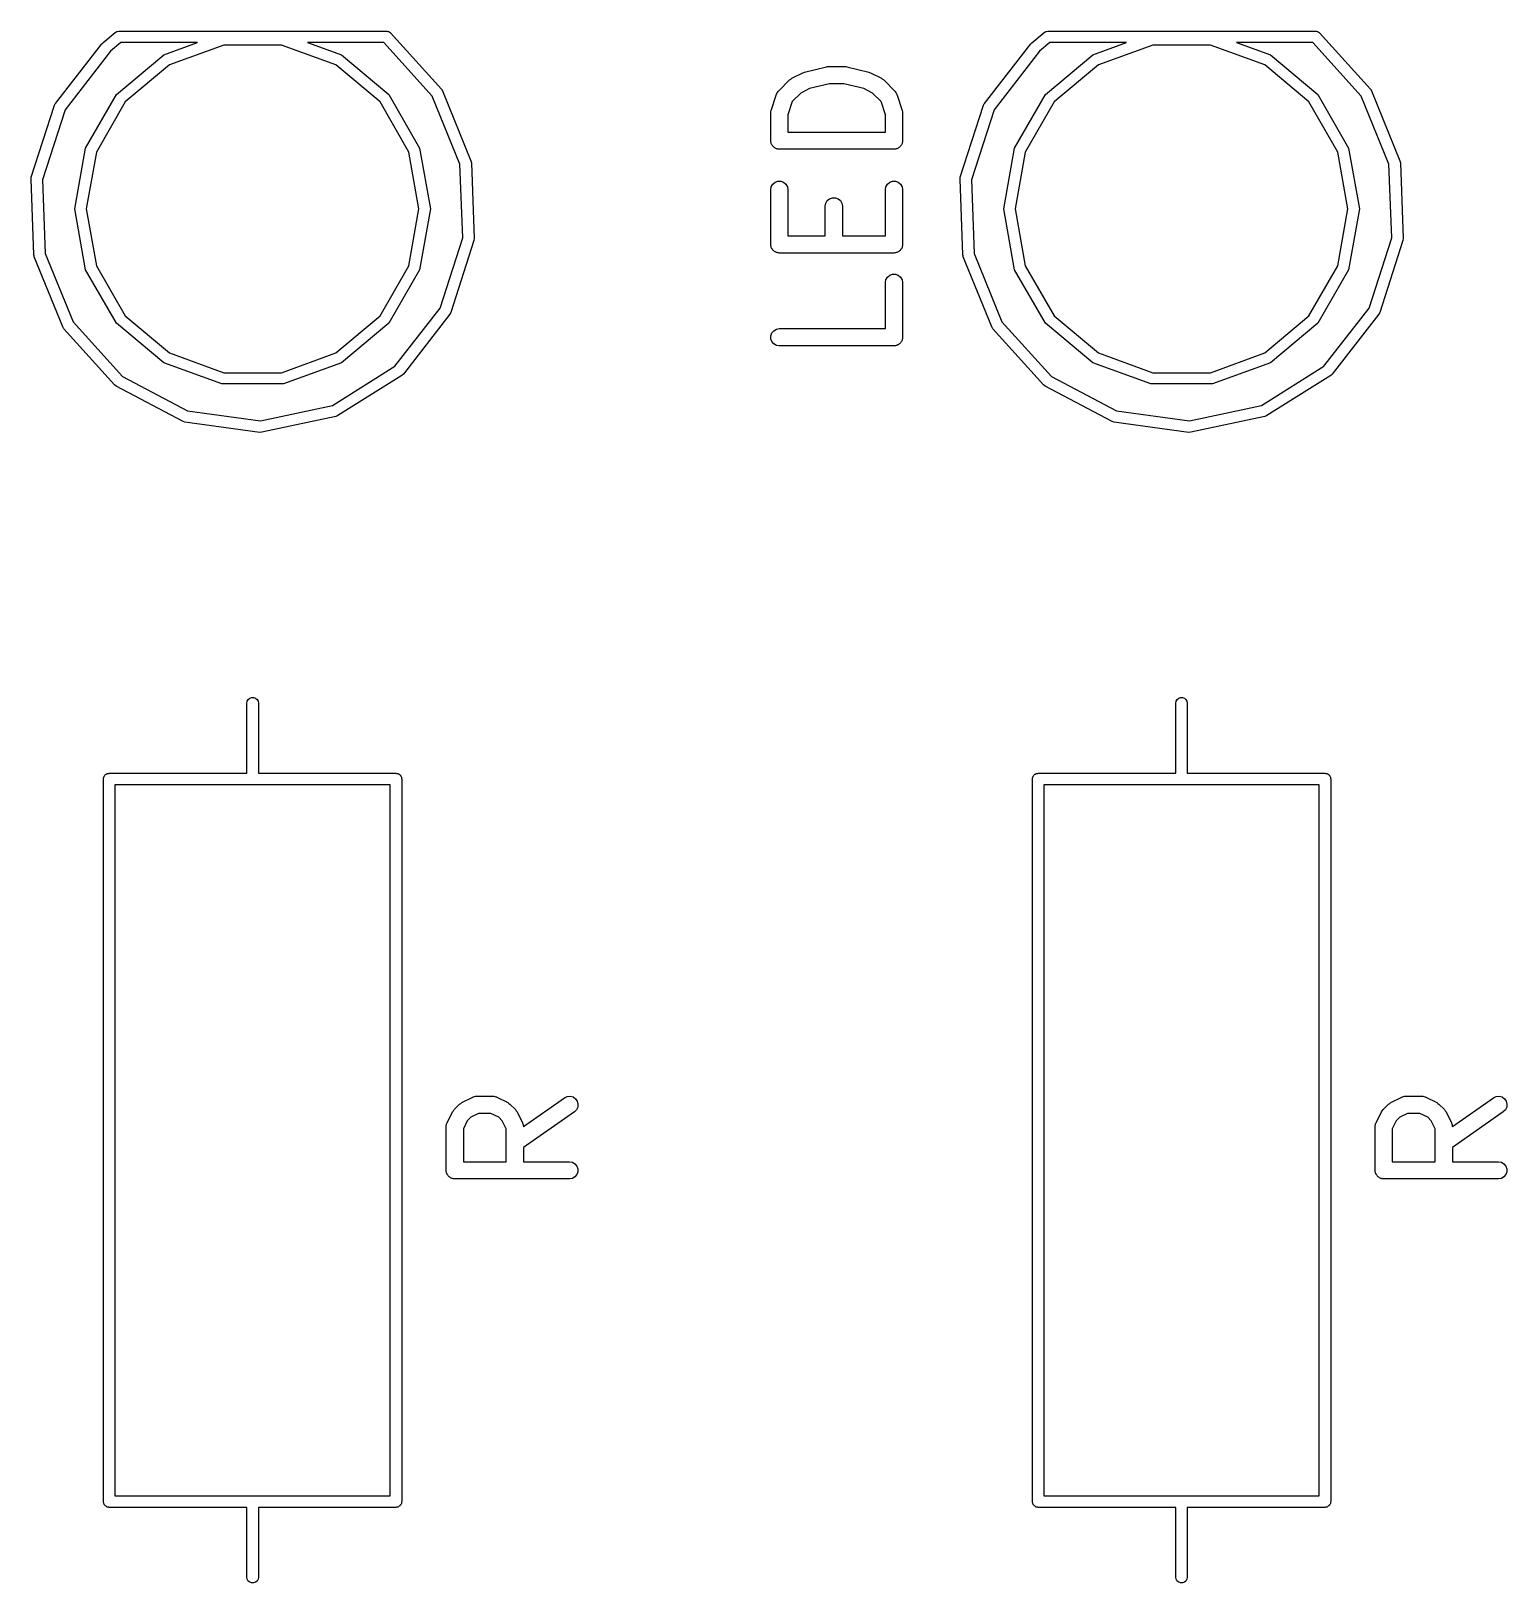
# Model space of a CAD drawing. Extents: x 39 to 139, y -131 to -25.
# Drawn here: x 50.27 to 63.14, y -38.05 to -24.52 of the extents above; entities that cross this region are included whole.
import ezdxf

# ---------------------------------------------------------------- set-up
doc = ezdxf.new("R2010")
doc.units = 0
doc.header["$MEASUREMENT"] = 0
doc.layers.add('BLACK', color=7, linetype='CONTINUOUS')

msp = doc.modelspace()

# ---------------------------------------------------------------- linework, layer by layer
at = {"layer": 'Black'}
for p, q in [((50.8898, -24.6268), (50.8932, -24.6227)), ((50.8932, -24.6227), (51.0015, -24.5318)), ((51.0521, -24.62), (50.9615, -24.6959)), ((51.0015, -24.5318), (51.0017, -24.5317)), ((51.0017, -24.5317), (51.0018, -24.5316)), ((51.0018, -24.5316), (51.0024, -24.5311)), ((51.0024, -24.5311), (51.0174, -24.5225)), ((51.0174, -24.5225), (51.0345, -24.5194)), ((51.0345, -24.5194), (51.0377, -24.52)), ((51.0377, -24.52), (53.3662, -24.52)), ((51.7208, -24.62), (51.0521, -24.62)), ((51.425, -24.7277), (51.7208, -24.62)), ((53.344, -24.62), (52.6792, -24.62)), ((52.6792, -24.62), (52.975, -24.7277)), ((53.7659, -25.0863), (53.344, -24.62)), ((53.3662, -24.52), (53.3696, -24.5206)), ((53.3696, -24.5206), (53.373, -24.5205)), ((53.373, -24.5205), (53.3781, -24.5221)), ((53.3781, -24.5221), (53.3833, -24.523)), ((53.3833, -24.523), (53.3863, -24.5247)), ((53.3863, -24.5247), (53.3896, -24.5258)), ((53.3896, -24.5258), (53.3937, -24.5291)), ((53.3937, -24.5291), (53.3983, -24.5317)), ((53.3983, -24.5317), (53.4005, -24.5343)), ((53.4005, -24.5343), (53.4033, -24.5365)), ((53.4033, -24.5365), (53.846, -25.0258)), ((58.9898, -24.6268), (58.9932, -24.6227)), ((58.9932, -24.6227), (59.1015, -24.5318)), ((59.1521, -24.62), (59.0615, -24.6959)), ((59.1015, -24.5318), (59.1017, -24.5317)), ((59.1017, -24.5317), (59.1018, -24.5316)), ((59.1018, -24.5316), (59.1024, -24.5311)), ((59.1024, -24.5311), (59.1174, -24.5225)), ((59.1174, -24.5225), (59.1345, -24.5194)), ((59.1345, -24.5194), (59.1377, -24.52)), ((59.1377, -24.52), (61.4662, -24.52)), ((59.8208, -24.62), (59.1521, -24.62)), ((59.525, -24.7277), (59.8208, -24.62)), ((61.444, -24.62), (60.7792, -24.62)), ((60.7792, -24.62), (61.075, -24.7277)), ((61.8659, -25.0863), (61.444, -24.62)), ((61.4662, -24.52), (61.4696, -24.5206)), ((61.4696, -24.5206), (61.473, -24.5205)), ((61.473, -24.5205), (61.4781, -24.5221)), ((61.4781, -24.5221), (61.4833, -24.523)), ((61.4833, -24.523), (61.4863, -24.5247)), ((61.4863, -24.5247), (61.4896, -24.5258)), ((61.4896, -24.5258), (61.4937, -24.5291)), ((61.4937, -24.5291), (61.4983, -24.5317)), ((61.4983, -24.5317), (61.5005, -24.5343)), ((61.5005, -24.5343), (61.5033, -24.5365)), ((61.5033, -24.5365), (61.946, -25.0258)), ((50.4808, -25.1513), (50.8858, -24.6304)), ((50.9615, -24.6959), (50.5652, -25.2057)), ((50.8858, -24.6304), (50.8898, -24.6268)), ((51.0126, -25.0737), (51.425, -24.7277)), ((51.9482, -24.642), (51.475, -24.8143)), ((52.4518, -24.642), (51.9482, -24.642)), ((52.925, -24.8143), (52.4518, -24.642)), ((52.975, -24.7277), (53.3874, -25.0737)), ((58.5808, -25.1513), (58.9858, -24.6304)), ((59.0615, -24.6959), (58.6652, -25.2057)), ((58.9858, -24.6304), (58.9898, -24.6268)), ((59.1126, -25.0737), (59.525, -24.7277)), ((60.0482, -24.642), (59.575, -24.8143)), ((60.5518, -24.642), (60.0482, -24.642)), ((61.025, -24.8143), (60.5518, -24.642)), ((61.075, -24.7277), (61.4874, -25.0737)), ((51.475, -24.8143), (51.0892, -25.138)), ((53.3108, -25.138), (52.925, -24.8143)), ((56.9017, -24.9315), (56.9969, -24.8839)), ((56.9969, -24.8839), (57.0048, -24.8815)), ((57.0048, -24.8815), (57.0123, -24.8782)), ((57.0123, -24.8782), (57.2028, -24.8306)), ((57.2028, -24.8306), (57.2119, -24.8299)), ((57.2119, -24.8299), (57.221, -24.8283)), ((57.221, -24.8283), (57.3638, -24.8283)), ((57.3638, -24.8283), (57.3728, -24.8299)), ((57.3728, -24.8299), (57.382, -24.8306)), ((57.382, -24.8306), (57.5725, -24.8782)), ((57.5725, -24.8782), (57.58, -24.8815)), ((57.58, -24.8815), (57.5878, -24.8839)), ((57.5878, -24.8839), (57.6831, -24.9315)), ((59.575, -24.8143), (59.1892, -25.138)), ((61.4108, -25.138), (61.025, -24.8143)), ((53.846, -25.0258), (53.846, -25.0258)), ((53.846, -25.0258), (53.849, -25.0306)), ((56.787, -25.0408), (56.8822, -24.9455)), ((56.8822, -24.9455), (56.892, -24.9386)), ((56.892, -24.9386), (56.9017, -24.9315)), ((57.0567, -25.0217), (56.9797, -25.0602)), ((57.2302, -24.9783), (57.0567, -25.0217)), ((57.3546, -24.9783), (57.2302, -24.9783)), ((57.5281, -25.0217), (57.3546, -24.9783)), ((57.6051, -25.0602), (57.5281, -25.0217)), ((57.6831, -24.9315), (57.6927, -24.9387)), ((57.6927, -24.9387), (57.7026, -24.9455)), ((57.7026, -24.9455), (57.7978, -25.0408)), ((61.946, -25.0258), (61.946, -25.0258)), ((61.946, -25.0258), (61.949, -25.0306)), ((50.4727, -25.1667), (50.4787, -25.1552)), ((50.4787, -25.1552), (50.4808, -25.1513)), ((50.4808, -25.1513), (50.4808, -25.1513)), ((50.7435, -25.5399), (51.0126, -25.0737)), ((51.0892, -25.138), (50.8374, -25.5741)), ((53.5626, -25.5741), (53.3108, -25.138)), ((53.3874, -25.0737), (53.6565, -25.5399)), ((54.0079, -25.6812), (53.7659, -25.0863)), ((53.849, -25.0306), (53.8552, -25.0405)), ((53.8552, -25.0405), (53.8552, -25.0405)), ((53.8552, -25.0405), (54.1038, -25.6517)), ((56.7212, -25.2129), (56.7688, -25.0701)), ((56.7688, -25.0701), (56.7709, -25.0663)), ((56.7709, -25.0663), (56.772, -25.0621)), ((56.772, -25.0621), (56.7771, -25.0549)), ((56.7771, -25.0549), (56.7813, -25.0472)), ((56.7813, -25.0472), (56.7845, -25.0443)), ((56.7845, -25.0443), (56.787, -25.0408)), ((56.9056, -25.1343), (56.8674, -25.2488)), ((56.9797, -25.0602), (56.9056, -25.1343)), ((57.6792, -25.1343), (57.6051, -25.0602)), ((57.7174, -25.2488), (57.6792, -25.1343)), ((57.7978, -25.0408), (57.8003, -25.0443)), ((57.8003, -25.0443), (57.8035, -25.0472)), ((57.8035, -25.0472), (57.8077, -25.0549)), ((57.8077, -25.0549), (57.8127, -25.0621)), ((57.8127, -25.0621), (57.8139, -25.0663)), ((57.8139, -25.0663), (57.8159, -25.0701)), ((57.8159, -25.0701), (57.8635, -25.2129)), ((58.5727, -25.1667), (58.5787, -25.1552)), ((58.5787, -25.1552), (58.5808, -25.1513)), ((58.5808, -25.1513), (58.5808, -25.1513)), ((58.8435, -25.5399), (59.1126, -25.0737)), ((59.1892, -25.138), (58.9374, -25.5741)), ((61.6626, -25.5741), (61.4108, -25.138)), ((61.4874, -25.0737), (61.7565, -25.5399)), ((62.1079, -25.6812), (61.8659, -25.0863)), ((61.949, -25.0306), (61.9552, -25.0405)), ((61.9552, -25.0405), (61.9552, -25.0405)), ((61.9552, -25.0405), (62.2038, -25.6517)), ((50.2703, -25.7947), (50.4727, -25.1667)), ((50.5652, -25.2057), (50.3682, -25.817)), ((50.4727, -25.1667), (50.4727, -25.1667)), ((56.7174, -25.2367), (56.7195, -25.2248)), ((56.7174, -25.4748), (56.7174, -25.2367)), ((56.7195, -25.2248), (56.7212, -25.2129)), ((56.8674, -25.2488), (56.8674, -25.3998)), ((57.7174, -25.3998), (57.7174, -25.2488)), ((57.8635, -25.2129), (57.8653, -25.2248)), ((57.8653, -25.2248), (57.8674, -25.2367)), ((57.8674, -25.2367), (57.8674, -25.4748)), ((58.3703, -25.7947), (58.5727, -25.1667)), ((58.6652, -25.2057), (58.4682, -25.817)), ((58.5727, -25.1667), (58.5727, -25.1667)), ((56.8674, -25.3998), (57.7174, -25.3998)), ((50.65, -26.07), (50.7435, -25.5399)), ((53.6565, -25.5399), (53.75, -26.07)), ((56.7185, -25.4812), (56.7174, -25.4748)), ((56.7185, -25.4878), (56.7185, -25.4812)), ((56.7208, -25.494), (56.7185, -25.4878)), ((56.7219, -25.5004), (56.7208, -25.494)), ((56.7252, -25.5061), (56.7219, -25.5004)), ((56.7274, -25.5123), (56.7252, -25.5061)), ((56.7316, -25.5173), (56.7274, -25.5123)), ((56.7349, -25.523), (56.7316, -25.5173)), ((56.74, -25.5272), (56.7349, -25.523)), ((56.7442, -25.5322), (56.74, -25.5272)), ((56.7499, -25.5355), (56.7442, -25.5322)), ((56.7549, -25.5397), (56.7499, -25.5355)), ((56.761, -25.542), (56.7549, -25.5397)), ((56.7667, -25.5452), (56.761, -25.542)), ((56.7732, -25.5464), (56.7667, -25.5452)), ((56.7794, -25.5486), (56.7732, -25.5464)), ((56.7859, -25.5486), (56.7794, -25.5486)), ((56.7924, -25.5498), (56.7859, -25.5486)), ((57.7924, -25.5498), (56.7924, -25.5498)), ((57.7988, -25.5486), (57.7924, -25.5498)), ((57.8054, -25.5486), (57.7988, -25.5486)), ((57.8116, -25.5464), (57.8054, -25.5486)), ((57.818, -25.5452), (57.8116, -25.5464)), ((57.8237, -25.542), (57.818, -25.5452)), ((57.8299, -25.5397), (57.8237, -25.542)), ((57.8349, -25.5355), (57.8299, -25.5397)), ((57.8406, -25.5322), (57.8349, -25.5355)), ((57.8448, -25.5272), (57.8406, -25.5322)), ((57.8498, -25.523), (57.8448, -25.5272)), ((57.8531, -25.5173), (57.8498, -25.523)), ((57.8573, -25.5123), (57.8531, -25.5173)), ((57.8596, -25.5061), (57.8573, -25.5123)), ((57.8629, -25.5004), (57.8596, -25.5061)), ((57.864, -25.494), (57.8629, -25.5004)), ((57.8662, -25.4878), (57.864, -25.494)), ((57.8674, -25.4748), (57.8662, -25.4812)), ((57.8662, -25.4812), (57.8662, -25.4878)), ((58.75, -26.07), (58.8435, -25.5399)), ((61.7565, -25.5399), (61.85, -26.07)), ((50.8374, -25.5741), (50.75, -26.07)), ((53.65, -26.07), (53.5626, -25.5741)), ((54.0318, -26.323), (54.0079, -25.6812)), ((54.1038, -25.6517), (54.1038, -25.6517)), ((54.1038, -25.6517), (54.1057, -25.6602)), ((54.1057, -25.6602), (54.1075, -25.6687)), ((54.1075, -25.6687), (54.1075, -25.6687)), ((54.1075, -25.6687), (54.1321, -26.3281)), ((58.9374, -25.5741), (58.85, -26.07)), ((61.75, -26.07), (61.6626, -25.5741)), ((62.1318, -26.323), (62.1079, -25.6812)), ((62.2038, -25.6517), (62.2038, -25.6517)), ((62.2038, -25.6517), (62.2057, -25.6602)), ((62.2057, -25.6602), (62.2075, -25.6687)), ((62.2075, -25.6687), (62.2075, -25.6687)), ((62.2075, -25.6687), (62.2321, -26.3281)), ((50.2679, -25.8119), (50.2691, -25.8033)), ((50.2925, -26.4713), (50.2679, -25.8119)), ((50.2679, -25.8119), (50.2679, -25.8119)), ((50.2691, -25.8033), (50.2703, -25.7947)), ((50.2703, -25.7947), (50.2703, -25.7947)), ((50.3682, -25.817), (50.3921, -26.4588)), ((56.7349, -25.8551), (56.7549, -25.8384)), ((56.7549, -25.8384), (56.7794, -25.8295)), ((56.7794, -25.8295), (56.8054, -25.8295)), ((56.8054, -25.8295), (56.8299, -25.8384)), ((56.8299, -25.8384), (56.8498, -25.8551)), ((57.7349, -25.8551), (57.7549, -25.8384)), ((57.7549, -25.8384), (57.7794, -25.8295)), ((57.7794, -25.8295), (57.8054, -25.8295)), ((57.8054, -25.8295), (57.8299, -25.8384)), ((57.8299, -25.8384), (57.8498, -25.8551)), ((58.3679, -25.8119), (58.3691, -25.8033)), ((58.3925, -26.4713), (58.3679, -25.8119)), ((58.3679, -25.8119), (58.3679, -25.8119)), ((58.3691, -25.8033), (58.3703, -25.7947)), ((58.3703, -25.7947), (58.3703, -25.7947)), ((58.4682, -25.817), (58.4921, -26.4588)), ((56.7174, -25.9033), (56.7219, -25.8777)), ((56.7174, -26.3795), (56.7174, -25.9033)), ((56.7219, -25.8777), (56.7349, -25.8551)), ((56.8498, -25.8551), (56.8629, -25.8777)), ((56.8629, -25.8777), (56.8674, -25.9033)), ((56.8674, -25.9033), (56.8674, -26.3045)), ((57.2311, -25.9812), (57.2555, -25.9723)), ((57.2555, -25.9723), (57.2816, -25.9723)), ((57.2816, -25.9723), (57.3061, -25.9812)), ((57.7174, -25.9033), (57.7219, -25.8777)), ((57.7174, -26.3045), (57.7174, -25.9033)), ((57.7219, -25.8777), (57.7349, -25.8551)), ((57.8498, -25.8551), (57.8629, -25.8777)), ((57.8629, -25.8777), (57.8674, -25.9033)), ((57.8674, -25.9033), (57.8674, -26.3795)), ((50.7435, -26.6001), (50.65, -26.07)), ((50.75, -26.07), (50.8374, -26.5659)), ((53.5626, -26.5659), (53.65, -26.07)), ((53.75, -26.07), (53.6565, -26.6001)), ((57.1936, -26.0462), (57.1981, -26.0205)), ((57.1936, -26.3045), (57.1936, -26.0462)), ((57.1981, -26.0205), (57.2111, -25.998)), ((57.2111, -25.998), (57.2311, -25.9812)), ((57.3061, -25.9812), (57.326, -25.998)), ((57.326, -25.998), (57.339, -26.0205)), ((57.339, -26.0205), (57.3436, -26.0462)), ((57.3436, -26.0462), (57.3436, -26.3045)), ((58.8435, -26.6001), (58.75, -26.07)), ((58.85, -26.07), (58.9374, -26.5659)), ((61.6626, -26.5659), (61.75, -26.07)), ((61.85, -26.07), (61.7565, -26.6001)), ((53.8348, -26.9343), (54.0318, -26.323)), ((54.1297, -26.3453), (53.9273, -26.9733)), ((54.1321, -26.3281), (54.1297, -26.3453)), ((54.1321, -26.3281), (54.1321, -26.3281)), ((56.7185, -26.386), (56.7174, -26.3795)), ((56.8674, -26.3045), (57.1936, -26.3045)), ((57.3436, -26.3045), (57.7174, -26.3045)), ((57.8674, -26.3795), (57.8662, -26.386)), ((61.9348, -26.9343), (62.1318, -26.323)), ((62.2297, -26.3453), (62.0273, -26.9733)), ((62.2321, -26.3281), (62.2297, -26.3453)), ((62.2321, -26.3281), (62.2321, -26.3281)), ((50.2941, -26.4788), (50.2925, -26.4713)), ((50.2925, -26.4713), (50.2925, -26.4713)), ((50.2961, -26.4883), (50.2941, -26.4788)), ((50.2962, -26.4883), (50.2961, -26.4883)), ((50.5448, -27.0995), (50.2962, -26.4883)), ((50.3921, -26.4588), (50.6341, -27.0537)), ((56.7185, -26.3925), (56.7185, -26.386)), ((56.7208, -26.3987), (56.7185, -26.3925)), ((56.7219, -26.4052), (56.7208, -26.3987)), ((56.7252, -26.4109), (56.7219, -26.4052)), ((56.7274, -26.417), (56.7252, -26.4109)), ((56.7316, -26.4221), (56.7274, -26.417)), ((56.7349, -26.4277), (56.7316, -26.4221)), ((56.74, -26.432), (56.7349, -26.4277)), ((56.7442, -26.437), (56.74, -26.432)), ((56.7499, -26.4403), (56.7442, -26.437)), ((56.7549, -26.4445), (56.7499, -26.4403)), ((56.761, -26.4467), (56.7549, -26.4445)), ((56.7667, -26.45), (56.761, -26.4467)), ((56.7732, -26.4511), (56.7667, -26.45)), ((56.7794, -26.4534), (56.7732, -26.4511)), ((56.7859, -26.4534), (56.7794, -26.4534)), ((56.7924, -26.4545), (56.7859, -26.4534)), ((57.7924, -26.4545), (56.7924, -26.4545)), ((57.7988, -26.4534), (57.7924, -26.4545)), ((57.8054, -26.4534), (57.7988, -26.4534)), ((57.8116, -26.4511), (57.8054, -26.4534)), ((57.818, -26.45), (57.8116, -26.4511)), ((57.8237, -26.4467), (57.818, -26.45)), ((57.8299, -26.4445), (57.8237, -26.4467)), ((57.8349, -26.4403), (57.8299, -26.4445)), ((57.8406, -26.437), (57.8349, -26.4403)), ((57.8448, -26.432), (57.8406, -26.437)), ((57.8498, -26.4277), (57.8448, -26.432)), ((57.8531, -26.4221), (57.8498, -26.4277)), ((57.8573, -26.417), (57.8531, -26.4221)), ((57.8596, -26.4109), (57.8573, -26.417)), ((57.8629, -26.4052), (57.8596, -26.4109)), ((57.864, -26.3987), (57.8629, -26.4052)), ((57.8662, -26.3925), (57.864, -26.3987)), ((57.8662, -26.386), (57.8662, -26.3925)), ((58.3941, -26.4788), (58.3925, -26.4713)), ((58.3925, -26.4713), (58.3925, -26.4713)), ((58.3961, -26.4883), (58.3941, -26.4788)), ((58.3962, -26.4883), (58.3961, -26.4883)), ((58.6448, -27.0995), (58.3962, -26.4883)), ((58.4921, -26.4588), (58.7341, -27.0537)), ((51.0126, -27.0663), (50.7435, -26.6001)), ((50.8374, -26.5659), (51.0892, -27.002)), ((53.3108, -27.002), (53.5626, -26.5659)), ((53.6565, -26.6001), (53.3874, -27.0663)), ((57.7349, -26.6646), (57.7549, -26.6479)), ((57.7549, -26.6479), (57.7794, -26.639)), ((57.7794, -26.639), (57.8054, -26.639)), ((57.8054, -26.639), (57.8299, -26.6479)), ((57.8299, -26.6479), (57.8498, -26.6646)), ((59.1126, -27.0663), (58.8435, -26.6001)), ((58.9374, -26.5659), (59.1892, -27.002)), ((61.4108, -27.002), (61.6626, -26.5659)), ((61.7565, -26.6001), (61.4874, -27.0663)), ((57.7174, -26.7129), (57.7219, -26.6872)), ((57.7174, -27.114), (57.7174, -26.7129)), ((57.7219, -26.6872), (57.7349, -26.6646)), ((57.8498, -26.6646), (57.8629, -26.6872)), ((57.8629, -26.6872), (57.8674, -26.7129)), ((57.8674, -26.7129), (57.8674, -27.189)), ((50.6341, -27.0537), (51.065, -27.5299)), ((51.0892, -27.002), (51.475, -27.3257)), ((52.925, -27.3257), (53.3108, -27.002)), ((53.4406, -27.4413), (53.8348, -26.9343)), ((53.9192, -26.9887), (53.5142, -27.5096)), ((53.9273, -26.9733), (53.9192, -26.9887)), ((53.9273, -26.9733), (53.9273, -26.9733)), ((58.7341, -27.0537), (59.165, -27.5299)), ((59.1892, -27.002), (59.575, -27.3257)), ((61.025, -27.3257), (61.4108, -27.002)), ((61.5406, -27.4413), (61.9348, -26.9343)), ((62.0192, -26.9887), (61.6142, -27.5096)), ((62.0273, -26.9733), (62.0192, -26.9887)), ((62.0273, -26.9733), (62.0273, -26.9733)), ((50.554, -27.1142), (50.5448, -27.0995)), ((50.5448, -27.0995), (50.5448, -27.0995)), ((50.9967, -27.6035), (50.554, -27.1142)), ((51.425, -27.4123), (51.0126, -27.0663)), ((53.3874, -27.0663), (52.975, -27.4123)), ((56.7185, -27.176), (56.7274, -27.1515)), ((56.7185, -27.2021), (56.7185, -27.176)), ((56.7274, -27.1515), (56.7442, -27.1316)), ((56.7442, -27.1316), (56.7667, -27.1186)), ((56.7667, -27.1186), (56.7924, -27.114)), ((56.7924, -27.114), (57.7174, -27.114)), ((57.8674, -27.189), (57.8662, -27.1955)), ((58.654, -27.1142), (58.6448, -27.0995)), ((58.6448, -27.0995), (58.6448, -27.0995)), ((59.0967, -27.6035), (58.654, -27.1142)), ((59.525, -27.4123), (59.1126, -27.0663)), ((61.4874, -27.0663), (61.075, -27.4123)), ((51.475, -27.3257), (51.9482, -27.498)), ((52.4518, -27.498), (52.925, -27.3257)), ((56.7274, -27.2265), (56.7185, -27.2021)), ((56.7442, -27.2465), (56.7274, -27.2265)), ((56.7667, -27.2595), (56.7442, -27.2465)), ((56.7924, -27.264), (56.7667, -27.2595)), ((57.7924, -27.264), (56.7924, -27.264)), ((57.7988, -27.2629), (57.7924, -27.264)), ((57.8054, -27.2629), (57.7988, -27.2629)), ((57.8116, -27.2607), (57.8054, -27.2629)), ((57.818, -27.2595), (57.8116, -27.2607)), ((57.8237, -27.2562), (57.818, -27.2595)), ((57.8299, -27.254), (57.8237, -27.2562)), ((57.8349, -27.2498), (57.8299, -27.254)), ((57.8406, -27.2465), (57.8349, -27.2498)), ((57.8448, -27.2415), (57.8406, -27.2465)), ((57.8498, -27.2373), (57.8448, -27.2415)), ((57.8531, -27.2316), (57.8498, -27.2373)), ((57.8573, -27.2265), (57.8531, -27.2316)), ((57.8596, -27.2204), (57.8573, -27.2265)), ((57.8629, -27.2147), (57.8596, -27.2204)), ((57.864, -27.2082), (57.8629, -27.2147)), ((57.8662, -27.2021), (57.864, -27.2082)), ((57.8662, -27.1955), (57.8662, -27.2021)), ((59.575, -27.3257), (60.0482, -27.498)), ((60.5518, -27.498), (61.025, -27.3257)), ((51.9308, -27.5965), (51.425, -27.4123)), ((52.975, -27.4123), (52.4692, -27.5965)), ((52.8968, -27.7829), (53.4406, -27.4413)), ((60.0308, -27.5965), (59.525, -27.4123)), ((61.075, -27.4123), (60.5692, -27.5965)), ((60.9968, -27.7829), (61.5406, -27.4413)), ((51.065, -27.5299), (51.6327, -27.8301)), ((52.4692, -27.5965), (51.9308, -27.5965)), ((51.9482, -27.498), (52.4518, -27.498)), ((53.5013, -27.5213), (52.9425, -27.8723)), ((53.5142, -27.5096), (53.5013, -27.5213)), ((53.5142, -27.5096), (53.5142, -27.5096)), ((59.165, -27.5299), (59.7327, -27.8301)), ((60.5692, -27.5965), (60.0308, -27.5965)), ((60.0482, -27.498), (60.5518, -27.498)), ((61.6013, -27.5213), (61.0425, -27.8723)), ((61.6142, -27.5096), (61.6013, -27.5213)), ((61.6142, -27.5096), (61.6142, -27.5096)), ((51.0104, -27.6142), (50.9967, -27.6035)), ((51.5938, -27.9226), (51.0104, -27.6142)), ((51.0104, -27.6142), (51.0104, -27.6142)), ((59.1104, -27.6142), (59.0967, -27.6035)), ((59.6938, -27.9226), (59.1104, -27.6142)), ((59.1104, -27.6142), (59.1104, -27.6142)), ((51.6327, -27.8301), (52.2689, -27.9179)), ((52.2689, -27.9179), (52.8968, -27.7829)), ((59.7327, -27.8301), (60.3689, -27.9179)), ((60.3689, -27.9179), (60.9968, -27.7829)), ((51.5938, -27.9226), (51.5938, -27.9226)), ((51.6103, -27.9279), (51.5938, -27.9226)), ((52.264, -28.0182), (51.6103, -27.9279)), ((52.9264, -27.8788), (52.2813, -28.0176)), ((52.9265, -27.8788), (52.9264, -27.8788)), ((52.9345, -27.8756), (52.9265, -27.8788)), ((52.9425, -27.8723), (52.9345, -27.8756)), ((52.9425, -27.8723), (52.9425, -27.8723)), ((59.6938, -27.9226), (59.6938, -27.9226)), ((59.7103, -27.9279), (59.6938, -27.9226)), ((60.364, -28.0182), (59.7103, -27.9279)), ((61.0264, -27.8788), (60.3813, -28.0176)), ((61.0265, -27.8788), (61.0264, -27.8788)), ((61.0345, -27.8756), (61.0265, -27.8788)), ((61.0425, -27.8723), (61.0345, -27.8756)), ((61.0425, -27.8723), (61.0425, -27.8723)), ((52.2813, -28.0176), (52.264, -28.0182)), ((52.2813, -28.0176), (52.2813, -28.0176)), ((60.3813, -28.0176), (60.364, -28.0182)), ((60.3813, -28.0176), (60.3813, -28.0176)), ((52.15, -30.38), (52.153, -30.3629)), ((52.15, -30.99), (52.15, -30.38)), ((52.153, -30.3629), (52.1617, -30.3479)), ((52.1617, -30.3479), (52.175, -30.3367)), ((52.175, -30.3367), (52.1913, -30.3308)), ((52.1913, -30.3308), (52.2087, -30.3308)), ((52.2087, -30.3308), (52.225, -30.3367)), ((52.225, -30.3367), (52.2383, -30.3479)), ((52.2383, -30.3479), (52.247, -30.3629)), ((52.247, -30.3629), (52.25, -30.38)), ((52.25, -30.38), (52.25, -30.99)), ((60.25, -30.38), (60.253, -30.3629)), ((60.25, -30.99), (60.25, -30.38)), ((60.253, -30.3629), (60.2617, -30.3479)), ((60.2617, -30.3479), (60.275, -30.3367)), ((60.275, -30.3367), (60.2913, -30.3308)), ((60.2913, -30.3308), (60.3087, -30.3308)), ((60.3087, -30.3308), (60.325, -30.3367)), ((60.325, -30.3367), (60.3383, -30.3479)), ((60.3383, -30.3479), (60.347, -30.3629)), ((60.347, -30.3629), (60.35, -30.38)), ((60.35, -30.38), (60.35, -30.99)), ((50.9, -31.04), (50.9008, -31.0357)), ((50.9, -37.34), (50.9, -31.04)), ((50.9008, -31.0313), (50.9023, -31.0272)), ((50.9008, -31.0357), (50.9008, -31.0313)), ((50.9023, -31.0272), (50.903, -31.0229)), ((50.903, -31.0229), (50.9052, -31.0191)), ((50.9052, -31.0191), (50.9067, -31.015)), ((50.9067, -31.015), (50.9095, -31.0116)), ((50.9095, -31.0116), (50.9117, -31.0079)), ((50.9117, -31.0079), (50.915, -31.005)), ((50.915, -31.005), (50.9179, -31.0017)), ((50.9179, -31.0017), (50.9216, -30.9995)), ((50.9216, -30.9995), (50.925, -30.9967)), ((50.925, -30.9967), (50.9291, -30.9952)), ((50.9291, -30.9952), (50.9329, -30.993)), ((50.9329, -30.993), (50.9372, -30.9923)), ((50.9372, -30.9923), (50.9413, -30.9908)), ((50.9413, -30.9908), (50.9457, -30.9908)), ((50.9457, -30.9908), (50.95, -30.99)), ((50.95, -30.99), (52.15, -30.99)), ((51, -31.09), (51, -37.29)), ((53.4, -31.09), (51, -31.09)), ((52.25, -30.99), (53.45, -30.99)), ((53.4, -37.29), (53.4, -31.09)), ((53.45, -30.99), (53.4543, -30.9908)), ((53.4543, -30.9908), (53.4587, -30.9908)), ((53.4587, -30.9908), (53.4628, -30.9923)), ((53.4628, -30.9923), (53.4671, -30.993)), ((53.4671, -30.993), (53.4709, -30.9952)), ((53.4709, -30.9952), (53.475, -30.9967)), ((53.475, -30.9967), (53.4784, -30.9995)), ((53.4784, -30.9995), (53.4821, -31.0017)), ((53.4821, -31.0017), (53.485, -31.005)), ((53.485, -31.005), (53.4883, -31.0079)), ((53.4883, -31.0079), (53.4905, -31.0116)), ((53.4905, -31.0116), (53.4933, -31.015)), ((53.4933, -31.015), (53.4948, -31.0191)), ((53.4948, -31.0191), (53.497, -31.0229)), ((53.497, -31.0229), (53.4977, -31.0272)), ((53.4977, -31.0272), (53.4992, -31.0313)), ((53.4992, -31.0313), (53.4992, -31.0357)), ((53.4992, -31.0357), (53.5, -31.04)), ((53.5, -31.04), (53.5, -37.34)), ((59, -31.04), (59.0008, -31.0357)), ((59, -37.34), (59, -31.04)), ((59.0008, -31.0313), (59.0023, -31.0272)), ((59.0008, -31.0357), (59.0008, -31.0313)), ((59.0023, -31.0272), (59.003, -31.0229)), ((59.003, -31.0229), (59.0052, -31.0191)), ((59.0052, -31.0191), (59.0067, -31.015)), ((59.0067, -31.015), (59.0095, -31.0116)), ((59.0095, -31.0116), (59.0117, -31.0079)), ((59.0117, -31.0079), (59.015, -31.005)), ((59.015, -31.005), (59.0179, -31.0017)), ((59.0179, -31.0017), (59.0216, -30.9995)), ((59.0216, -30.9995), (59.025, -30.9967)), ((59.025, -30.9967), (59.0291, -30.9952)), ((59.0291, -30.9952), (59.0329, -30.993)), ((59.0329, -30.993), (59.0372, -30.9923)), ((59.0372, -30.9923), (59.0413, -30.9908)), ((59.0413, -30.9908), (59.0457, -30.9908)), ((59.0457, -30.9908), (59.05, -30.99)), ((59.05, -30.99), (60.25, -30.99)), ((59.1, -31.09), (59.1, -37.29)), ((61.5, -31.09), (59.1, -31.09)), ((60.35, -30.99), (61.55, -30.99)), ((61.5, -37.29), (61.5, -31.09)), ((61.55, -30.99), (61.5543, -30.9908)), ((61.5543, -30.9908), (61.5587, -30.9908)), ((61.5587, -30.9908), (61.5628, -30.9923)), ((61.5628, -30.9923), (61.5671, -30.993)), ((61.5671, -30.993), (61.5709, -30.9952)), ((61.5709, -30.9952), (61.575, -30.9967)), ((61.575, -30.9967), (61.5784, -30.9995)), ((61.5784, -30.9995), (61.5821, -31.0017)), ((61.5821, -31.0017), (61.585, -31.005)), ((61.585, -31.005), (61.5883, -31.0079)), ((61.5883, -31.0079), (61.5905, -31.0116)), ((61.5905, -31.0116), (61.5933, -31.015)), ((61.5933, -31.015), (61.5948, -31.0191)), ((61.5948, -31.0191), (61.597, -31.0229)), ((61.597, -31.0229), (61.5977, -31.0272)), ((61.5977, -31.0272), (61.5992, -31.0313)), ((61.5992, -31.0313), (61.5992, -31.0357)), ((61.5992, -31.0357), (61.6, -31.04)), ((61.6, -31.04), (61.6, -37.34)), ((54.0241, -33.861), (54.1193, -33.8134)), ((54.1193, -33.8134), (54.1235, -33.8122)), ((54.1235, -33.8122), (54.1272, -33.81)), ((54.1272, -33.81), (54.1359, -33.8085)), ((54.1359, -33.8085), (54.1443, -33.806)), ((54.1443, -33.806), (54.1486, -33.8062)), ((54.1486, -33.8062), (54.1529, -33.8055)), ((54.1529, -33.8055), (54.2957, -33.8055)), ((54.2957, -33.8055), (54.3, -33.8062)), ((54.3, -33.8062), (54.3043, -33.806)), ((54.3043, -33.806), (54.3127, -33.8085)), ((54.3127, -33.8085), (54.3214, -33.81)), ((54.3214, -33.81), (54.3251, -33.8122)), ((54.3251, -33.8122), (54.3293, -33.8134)), ((54.3293, -33.8134), (54.4245, -33.861)), ((54.561, -34.0699), (54.9194, -33.819)), ((54.9194, -33.819), (54.943, -33.808)), ((54.943, -33.808), (54.9689, -33.8058)), ((54.9689, -33.8058), (54.9941, -33.8125)), ((54.9941, -33.8125), (55.0154, -33.8274)), ((62.1241, -33.861), (62.2193, -33.8134)), ((62.2193, -33.8134), (62.2235, -33.8122)), ((62.2235, -33.8122), (62.2272, -33.81)), ((62.2272, -33.81), (62.2359, -33.8085)), ((62.2359, -33.8085), (62.2443, -33.806)), ((62.2443, -33.806), (62.2486, -33.8062)), ((62.2486, -33.8062), (62.2529, -33.8055)), ((62.2529, -33.8055), (62.3957, -33.8055)), ((62.3957, -33.8055), (62.4, -33.8062)), ((62.4, -33.8062), (62.4043, -33.806)), ((62.4043, -33.806), (62.4127, -33.8085)), ((62.4127, -33.8085), (62.4214, -33.81)), ((62.4214, -33.81), (62.4251, -33.8122)), ((62.4251, -33.8122), (62.4293, -33.8134)), ((62.4293, -33.8134), (62.5245, -33.861)), ((62.661, -34.0699), (63.0194, -33.819)), ((63.0194, -33.819), (63.043, -33.808)), ((63.043, -33.808), (63.0689, -33.8058)), ((63.0689, -33.8058), (63.0941, -33.8125)), ((63.0941, -33.8125), (63.1154, -33.8274)), ((53.8953, -34.0374), (53.9429, -33.9422)), ((53.9429, -33.9422), (53.9501, -33.9325)), ((53.9501, -33.9325), (53.957, -33.9227)), ((53.957, -33.9227), (54.0046, -33.8751)), ((54.0046, -33.8751), (54.0144, -33.8682)), ((54.0144, -33.8682), (54.0241, -33.861)), ((54.1706, -33.9555), (54.102, -33.9897)), ((54.278, -33.9555), (54.1706, -33.9555)), ((54.3465, -33.9897), (54.278, -33.9555)), ((54.4245, -33.861), (54.4342, -33.8682)), ((54.4342, -33.8682), (54.444, -33.8751)), ((54.444, -33.8751), (54.4916, -33.9227)), ((54.4916, -33.9227), (54.4985, -33.9325)), ((54.4985, -33.9325), (54.5057, -33.9422)), ((54.5057, -33.9422), (54.5533, -34.0374)), ((55.0054, -33.9419), (54.5612, -34.2529)), ((55.0238, -33.9235), (55.0054, -33.9419)), ((55.0154, -33.8274), (55.0304, -33.8488)), ((55.0348, -33.8999), (55.0238, -33.9235)), ((55.0304, -33.8488), (55.0371, -33.874)), ((55.0371, -33.874), (55.0348, -33.8999)), ((61.9953, -34.0374), (62.0429, -33.9422)), ((62.0429, -33.9422), (62.0501, -33.9325)), ((62.0501, -33.9325), (62.057, -33.9227)), ((62.057, -33.9227), (62.1046, -33.8751)), ((62.1046, -33.8751), (62.1144, -33.8682)), ((62.1144, -33.8682), (62.1241, -33.861)), ((62.2706, -33.9555), (62.202, -33.9897)), ((62.378, -33.9555), (62.2706, -33.9555)), ((62.4465, -33.9897), (62.378, -33.9555)), ((62.5245, -33.861), (62.5342, -33.8682)), ((62.5342, -33.8682), (62.544, -33.8751)), ((62.544, -33.8751), (62.5916, -33.9227)), ((62.5916, -33.9227), (62.5985, -33.9325)), ((62.5985, -33.9325), (62.6057, -33.9422)), ((62.6057, -33.9422), (62.6533, -34.0374)), ((63.1054, -33.9419), (62.6612, -34.2529)), ((63.1238, -33.9235), (63.1054, -33.9419)), ((63.1154, -33.8274), (63.1304, -33.8488)), ((63.1348, -33.8999), (63.1238, -33.9235)), ((63.1304, -33.8488), (63.1371, -33.874)), ((63.1371, -33.874), (63.1348, -33.8999)), ((53.8874, -34.071), (53.8881, -34.0667)), ((53.8874, -34.4519), (53.8874, -34.071)), ((53.8879, -34.0624), (53.8904, -34.054)), ((53.8881, -34.0667), (53.8879, -34.0624)), ((53.8904, -34.054), (53.8919, -34.0453)), ((53.8919, -34.0453), (53.8941, -34.0416)), ((53.8941, -34.0416), (53.8953, -34.0374)), ((54.0716, -34.0201), (54.0374, -34.0887)), ((54.0374, -34.0887), (54.0374, -34.3769)), ((54.102, -33.9897), (54.0716, -34.0201)), ((54.3769, -34.0201), (54.3465, -33.9897)), ((54.4112, -34.0887), (54.3769, -34.0201)), ((54.4112, -34.3769), (54.4112, -34.0887)), ((54.5533, -34.0374), (54.5545, -34.0416)), ((54.5545, -34.0416), (54.5567, -34.0453)), ((54.5567, -34.0453), (54.5582, -34.054)), ((54.5582, -34.054), (54.5607, -34.0624)), ((54.5607, -34.0624), (54.5604, -34.0667)), ((54.5604, -34.0667), (54.561, -34.0699)), ((61.9874, -34.071), (61.9881, -34.0667)), ((61.9874, -34.4519), (61.9874, -34.071)), ((61.9879, -34.0624), (61.9904, -34.054)), ((61.9881, -34.0667), (61.9879, -34.0624)), ((61.9904, -34.054), (61.9919, -34.0453)), ((61.9919, -34.0453), (61.9941, -34.0416)), ((61.9941, -34.0416), (61.9953, -34.0374)), ((62.1716, -34.0201), (62.1374, -34.0887)), ((62.1374, -34.0887), (62.1374, -34.3769)), ((62.202, -33.9897), (62.1716, -34.0201)), ((62.4769, -34.0201), (62.4465, -33.9897)), ((62.5112, -34.0887), (62.4769, -34.0201)), ((62.5112, -34.3769), (62.5112, -34.0887)), ((62.6533, -34.0374), (62.6545, -34.0416)), ((62.6545, -34.0416), (62.6567, -34.0453)), ((62.6567, -34.0453), (62.6582, -34.054)), ((62.6582, -34.054), (62.6607, -34.0624)), ((62.6607, -34.0624), (62.6604, -34.0667)), ((62.6604, -34.0667), (62.661, -34.0699)), ((54.5612, -34.2529), (54.5612, -34.3769)), ((62.6612, -34.2529), (62.6612, -34.3769)), ((53.8885, -34.4584), (53.8874, -34.4519)), ((53.8885, -34.4649), (53.8885, -34.4584)), ((53.8908, -34.4711), (53.8885, -34.4649)), ((53.8919, -34.4776), (53.8908, -34.4711)), ((53.8952, -34.4832), (53.8919, -34.4776)), ((53.8974, -34.4894), (53.8952, -34.4832)), ((53.9016, -34.4944), (53.8974, -34.4894)), ((53.9049, -34.5001), (53.9016, -34.4944)), ((53.91, -34.5043), (53.9049, -34.5001)), ((54.0374, -34.3769), (54.4112, -34.3769)), ((54.5612, -34.3769), (54.9624, -34.3769)), ((54.9624, -34.3769), (54.988, -34.3814)), ((54.988, -34.3814), (55.0106, -34.3945)), ((55.0106, -34.3945), (55.0273, -34.4144)), ((55.0273, -34.4894), (55.0106, -34.5094)), ((55.0273, -34.4144), (55.0362, -34.4389)), ((55.0362, -34.4649), (55.0273, -34.4894)), ((55.0362, -34.4389), (55.0362, -34.4649)), ((61.9885, -34.4584), (61.9874, -34.4519)), ((61.9885, -34.4649), (61.9885, -34.4584)), ((61.9908, -34.4711), (61.9885, -34.4649)), ((61.9919, -34.4776), (61.9908, -34.4711)), ((61.9952, -34.4832), (61.9919, -34.4776)), ((61.9974, -34.4894), (61.9952, -34.4832)), ((62.0016, -34.4944), (61.9974, -34.4894)), ((62.0049, -34.5001), (62.0016, -34.4944)), ((62.01, -34.5043), (62.0049, -34.5001)), ((62.1374, -34.3769), (62.5112, -34.3769)), ((62.6612, -34.3769), (63.0624, -34.3769)), ((63.0624, -34.3769), (63.088, -34.3814)), ((63.088, -34.3814), (63.1106, -34.3945)), ((63.1106, -34.3945), (63.1273, -34.4144)), ((63.1273, -34.4894), (63.1106, -34.5094)), ((63.1273, -34.4144), (63.1362, -34.4389)), ((63.1362, -34.4649), (63.1273, -34.4894)), ((63.1362, -34.4389), (63.1362, -34.4649)), ((53.9142, -34.5094), (53.91, -34.5043)), ((53.9199, -34.5126), (53.9142, -34.5094)), ((53.9249, -34.5169), (53.9199, -34.5126)), ((53.931, -34.5191), (53.9249, -34.5169)), ((53.9367, -34.5224), (53.931, -34.5191)), ((53.9432, -34.5235), (53.9367, -34.5224)), ((53.9494, -34.5258), (53.9432, -34.5235)), ((53.9559, -34.5258), (53.9494, -34.5258)), ((53.9624, -34.5269), (53.9559, -34.5258)), ((54.9624, -34.5269), (53.9624, -34.5269)), ((54.988, -34.5224), (54.9624, -34.5269)), ((55.0106, -34.5094), (54.988, -34.5224)), ((62.0142, -34.5094), (62.01, -34.5043)), ((62.0199, -34.5126), (62.0142, -34.5094)), ((62.0249, -34.5169), (62.0199, -34.5126)), ((62.031, -34.5191), (62.0249, -34.5169)), ((62.0367, -34.5224), (62.031, -34.5191)), ((62.0432, -34.5235), (62.0367, -34.5224)), ((62.0494, -34.5258), (62.0432, -34.5235)), ((62.0559, -34.5258), (62.0494, -34.5258)), ((62.0624, -34.5269), (62.0559, -34.5258)), ((63.0624, -34.5269), (62.0624, -34.5269)), ((63.088, -34.5224), (63.0624, -34.5269)), ((63.1106, -34.5094), (63.088, -34.5224)), ((50.9008, -37.3443), (50.9, -37.34)), ((51, -37.29), (53.4, -37.29)), ((53.5, -37.34), (53.4992, -37.3443)), ((59.0008, -37.3443), (59, -37.34)), ((59.1, -37.29), (61.5, -37.29)), ((61.6, -37.34), (61.5992, -37.3443)), ((50.9008, -37.3487), (50.9008, -37.3443)), ((50.9023, -37.3528), (50.9008, -37.3487)), ((50.903, -37.3571), (50.9023, -37.3528)), ((50.9052, -37.3609), (50.903, -37.3571)), ((50.9067, -37.365), (50.9052, -37.3609)), ((50.9095, -37.3684), (50.9067, -37.365)), ((50.9117, -37.3721), (50.9095, -37.3684)), ((50.915, -37.375), (50.9117, -37.3721)), ((50.9179, -37.3783), (50.915, -37.375)), ((50.9216, -37.3805), (50.9179, -37.3783)), ((50.925, -37.3833), (50.9216, -37.3805)), ((50.9291, -37.3848), (50.925, -37.3833)), ((50.9329, -37.387), (50.9291, -37.3848)), ((50.9372, -37.3877), (50.9329, -37.387)), ((50.9413, -37.3892), (50.9372, -37.3877)), ((50.9457, -37.3892), (50.9413, -37.3892)), ((50.95, -37.39), (50.9457, -37.3892)), ((52.15, -37.39), (50.95, -37.39)), ((52.15, -38), (52.15, -37.39)), ((53.45, -37.39), (52.25, -37.39)), ((52.25, -37.39), (52.25, -38)), ((53.4543, -37.3892), (53.45, -37.39)), ((53.4587, -37.3892), (53.4543, -37.3892)), ((53.4628, -37.3877), (53.4587, -37.3892)), ((53.4671, -37.387), (53.4628, -37.3877)), ((53.4709, -37.3848), (53.4671, -37.387)), ((53.475, -37.3833), (53.4709, -37.3848)), ((53.4784, -37.3805), (53.475, -37.3833)), ((53.4821, -37.3783), (53.4784, -37.3805)), ((53.485, -37.375), (53.4821, -37.3783)), ((53.4883, -37.3721), (53.485, -37.375)), ((53.4905, -37.3684), (53.4883, -37.3721)), ((53.4933, -37.365), (53.4905, -37.3684)), ((53.4948, -37.3609), (53.4933, -37.365)), ((53.497, -37.3571), (53.4948, -37.3609)), ((53.4977, -37.3528), (53.497, -37.3571)), ((53.4992, -37.3487), (53.4977, -37.3528)), ((53.4992, -37.3443), (53.4992, -37.3487)), ((59.0008, -37.3487), (59.0008, -37.3443)), ((59.0023, -37.3528), (59.0008, -37.3487)), ((59.003, -37.3571), (59.0023, -37.3528)), ((59.0052, -37.3609), (59.003, -37.3571)), ((59.0067, -37.365), (59.0052, -37.3609)), ((59.0095, -37.3684), (59.0067, -37.365)), ((59.0117, -37.3721), (59.0095, -37.3684)), ((59.015, -37.375), (59.0117, -37.3721)), ((59.0179, -37.3783), (59.015, -37.375)), ((59.0216, -37.3805), (59.0179, -37.3783)), ((59.025, -37.3833), (59.0216, -37.3805)), ((59.0291, -37.3848), (59.025, -37.3833)), ((59.0329, -37.387), (59.0291, -37.3848)), ((59.0372, -37.3877), (59.0329, -37.387)), ((59.0413, -37.3892), (59.0372, -37.3877)), ((59.0457, -37.3892), (59.0413, -37.3892)), ((59.05, -37.39), (59.0457, -37.3892)), ((60.25, -37.39), (59.05, -37.39)), ((60.25, -38), (60.25, -37.39)), ((61.55, -37.39), (60.35, -37.39)), ((60.35, -37.39), (60.35, -38)), ((61.5543, -37.3892), (61.55, -37.39)), ((61.5587, -37.3892), (61.5543, -37.3892)), ((61.5628, -37.3877), (61.5587, -37.3892)), ((61.5671, -37.387), (61.5628, -37.3877)), ((61.5709, -37.3848), (61.5671, -37.387)), ((61.575, -37.3833), (61.5709, -37.3848)), ((61.5784, -37.3805), (61.575, -37.3833)), ((61.5821, -37.3783), (61.5784, -37.3805)), ((61.585, -37.375), (61.5821, -37.3783)), ((61.5883, -37.3721), (61.585, -37.375)), ((61.5905, -37.3684), (61.5883, -37.3721)), ((61.5933, -37.365), (61.5905, -37.3684)), ((61.5948, -37.3609), (61.5933, -37.365)), ((61.597, -37.3571), (61.5948, -37.3609)), ((61.5977, -37.3528), (61.597, -37.3571)), ((61.5992, -37.3487), (61.5977, -37.3528)), ((61.5992, -37.3443), (61.5992, -37.3487)), ((52.153, -38.0171), (52.15, -38)), ((52.1617, -38.0321), (52.153, -38.0171)), ((52.247, -38.0171), (52.2383, -38.0321)), ((52.25, -38), (52.247, -38.0171)), ((60.253, -38.0171), (60.25, -38)), ((60.2617, -38.0321), (60.253, -38.0171)), ((60.347, -38.0171), (60.3383, -38.0321)), ((60.35, -38), (60.347, -38.0171)), ((52.175, -38.0433), (52.1617, -38.0321)), ((52.1913, -38.0492), (52.175, -38.0433)), ((52.2087, -38.0492), (52.1913, -38.0492)), ((52.225, -38.0433), (52.2087, -38.0492)), ((52.2383, -38.0321), (52.225, -38.0433)), ((60.275, -38.0433), (60.2617, -38.0321)), ((60.2913, -38.0492), (60.275, -38.0433)), ((60.3087, -38.0492), (60.2913, -38.0492)), ((60.325, -38.0433), (60.3087, -38.0492)), ((60.3383, -38.0321), (60.325, -38.0433))]:
    msp.add_line(p, q, dxfattribs=at)

doc.saveas('drawing.dxf')
